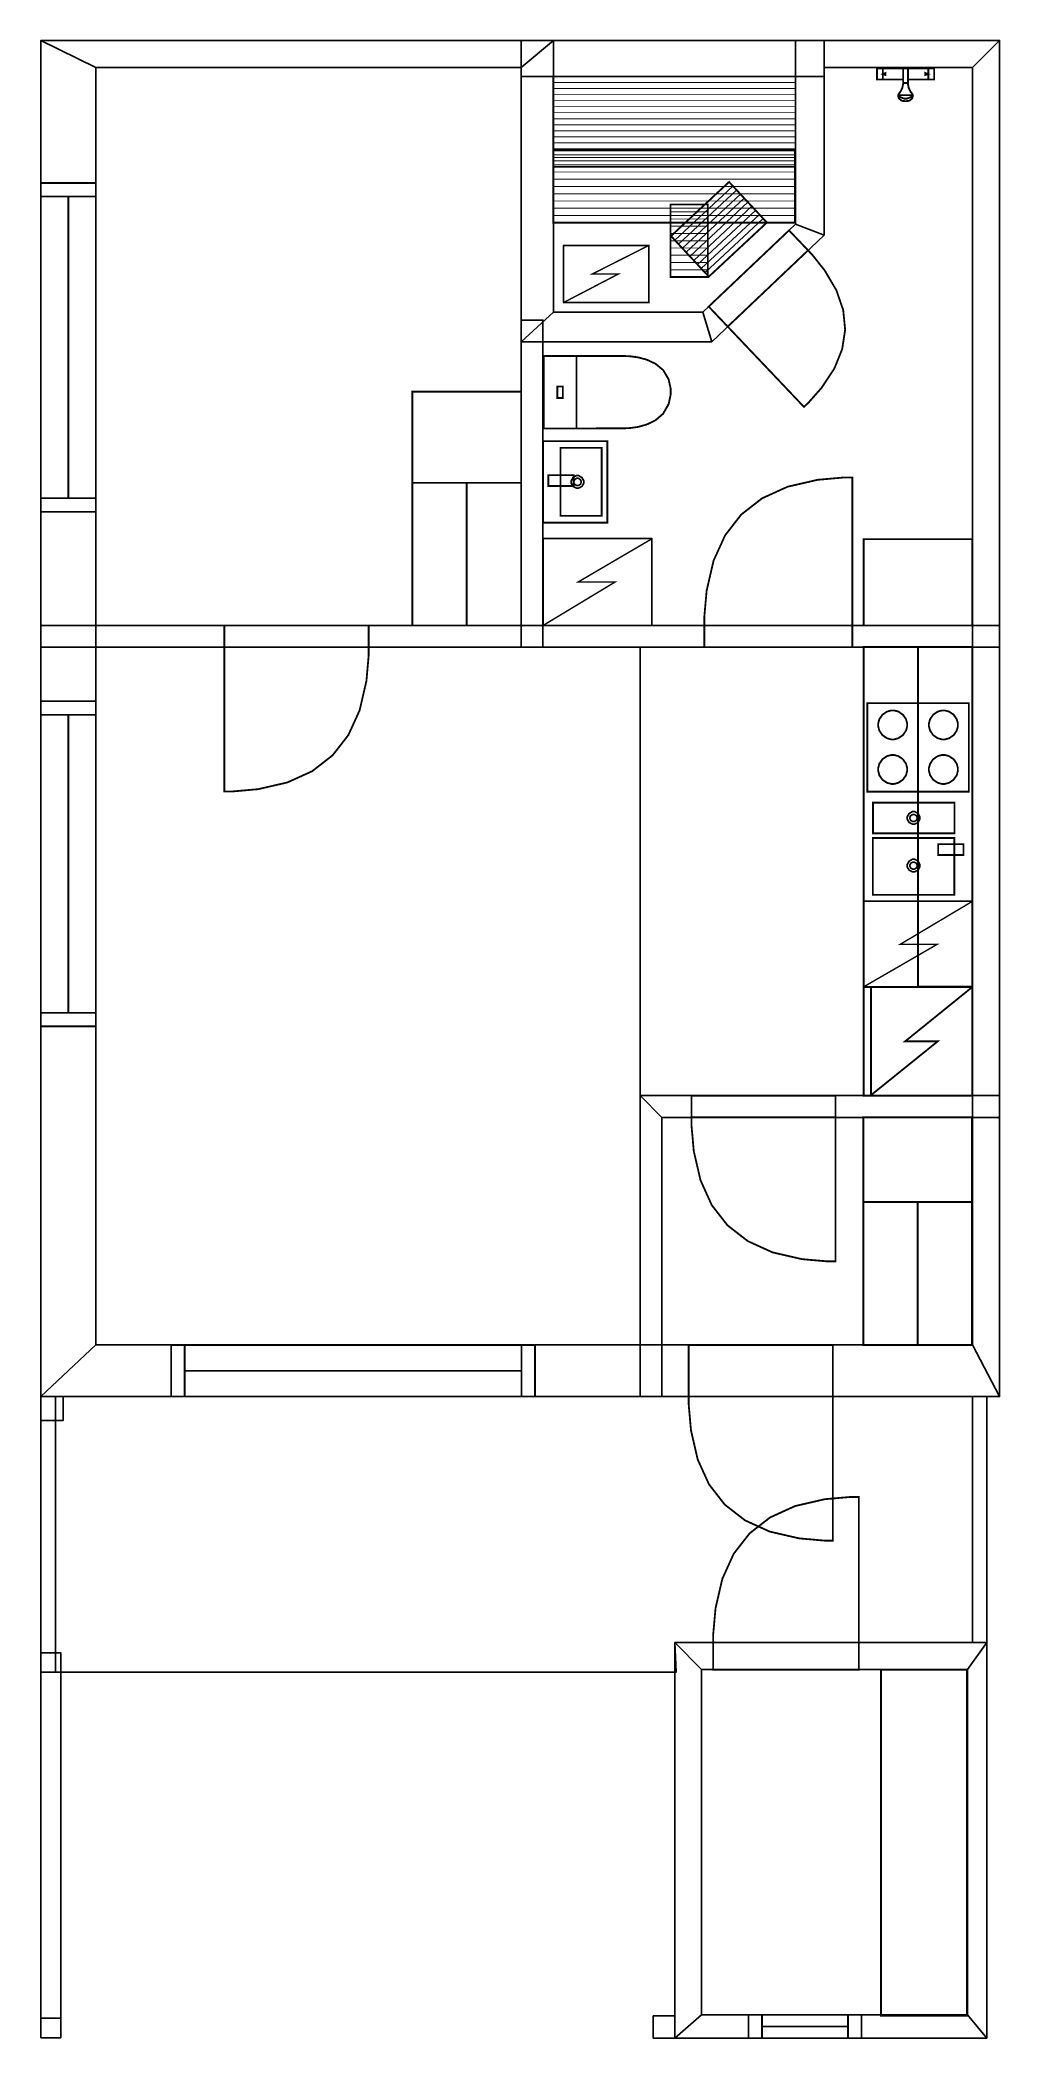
# Model space of a CAD drawing. Extents: x 0.6 to 6.2, y 0 to 11.5.
import ezdxf

# ---------------------------------------------------------------- set-up
doc = ezdxf.new("R2010")
doc.units = 0
doc.layers.get('0').update_dxf_attribs({"linetype": 'CONTINUOUS'})

msp = doc.modelspace()

# ---------------------------------------------------------------- linework, layer by layer
at = {"color": 0}
for points, const_width in [([(0.968533, 11.3417), (3.41461, 11.3417), (3.41461, 11.4979), (0.653212, 11.4979), (0.968533, 11.3417)], 0.002083), ([(0.968533, 3.99501), (0.968533, 11.3417), (0.653212, 11.4979), (0.653212, 3.69824), (0.968533, 3.99501)], 0.002083), ([(3.41461, 11.3417), (3.41461, 9.76454), (3.5995, 9.9344), (3.5995, 11.4979), (3.41461, 11.3417)], 0.002083), ([(3.41461, 11.4979), (5.15636, 11.4979), (5.15636, 11.2908), (3.41461, 11.2908), (3.41461, 11.4979)], 0.002083), ([(5.15636, 10.3782), (5.15636, 11.4979), (4.9924, 11.4979), (4.9924, 10.4415), (5.15636, 10.3782)], 0.002083), ([(5.15636, 11.3417), (6.00885, 11.3417), (6.1651, 11.4979), (5.15636, 11.4979), (5.15636, 11.3417)], 0.002083), ([(6.00885, 11.3417), (6.00885, 3.99501), (6.1651, 3.69824), (6.1651, 11.4979), (6.00885, 11.3417)], 0.002083), ([(3.5995, 11.29), (4.99138, 11.29), (4.99138, 10.7707), (3.5995, 10.7707), (3.5995, 11.29)], 0.010417), ([(5.46039, 11.3364), (5.49371, 11.3364), (5.49371, 11.2729), (5.46039, 11.2729), (5.46039, 11.3364)], 0.010417), ([(5.49371, 11.3041), (5.4969, 11.3054), (5.50657, 11.3092), (5.50933, 11.3104), (5.50933, 11.3104), (5.50933, 11.309), (5.50933, 11.3047), (5.50933, 11.3004), (5.50933, 11.2989), (5.50933, 11.2989), (5.50694, 11.2996), (5.49696, 11.303), (5.49371, 11.3041)], 0.010417), ([(5.49371, 11.3364), (5.61035, 11.3364), (5.61035, 11.2729), (5.49371, 11.2729), (5.49371, 11.3364)], 0.010417), ([(5.61035, 11.3364), (5.63851, 11.3364), (5.63851, 11.2531), (5.63146, 11.2531), (5.61561, 11.2531), (5.61035, 11.2531), (5.61035, 11.2739), (5.61035, 11.3208), (5.61035, 11.3364)], 0.010417), ([(5.63851, 11.3364), (5.75515, 11.3364), (5.75515, 11.2729), (5.63851, 11.2729), (5.63851, 11.3364)], 0.010417), ([(5.75413, 11.3041), (5.75087, 11.3054), (5.74121, 11.3092), (5.7385, 11.3104), (5.7385, 11.3104), (5.7385, 11.309), (5.7385, 11.3047), (5.7385, 11.3004), (5.7385, 11.2989), (5.7385, 11.2989), (5.74083, 11.2996), (5.75082, 11.303), (5.75413, 11.3041)], 0.010417), ([(5.75413, 11.3364), (5.78956, 11.3364), (5.78956, 11.2729), (5.75413, 11.2729), (5.75413, 11.3364)], 0.010417), ([(3.5995, 10.8661), (4.98785, 10.8661), (4.98785, 10.4494), (3.5995, 10.4494), (3.5995, 10.8661)], 0.010417), ([(0.653212, 10.6781), (0.968533, 10.6781), (0.968533, 8.78663), (0.653212, 8.78663), (0.653212, 10.6781)], 0.010417), ([(0.653212, 10.6781), (0.968533, 10.6781), (0.968533, 8.78663), (0.653212, 8.78663), (0.653212, 10.6781)], 0.010417), ([(4.27582, 10.3727), (4.60969, 10.684), (4.82742, 10.4505), (4.49354, 10.1392), (4.27582, 10.3727)], 0.010417), ([(4.2736, 10.554), (4.48757, 10.554), (4.48757, 10.1373), (4.2736, 10.1373), (4.2736, 10.554)], 0.010417), ([(4.50999, 9.76454), (5.15636, 10.3782), (4.9924, 10.4415), (4.45822, 9.9344), (4.50999, 9.76454)], 0.002083), ([(4.60211, 9.85189), (5.06396, 10.2904), (4.95458, 10.4055), (4.49274, 9.96713), (4.60211, 9.85189)], 0.010417), ([(4.60211, 9.85189), (5.06396, 10.2904), (4.95458, 10.4055), (4.49274, 9.96713), (4.60211, 9.85189)], 0.010417), ([(3.65836, 10.3189), (4.14839, 10.3189), (4.14839, 9.99024), (3.65836, 9.99024), (3.65836, 10.3189)], 0.008168), ([(5.06396, 10.2904), (5.08963, 10.2633), (5.15944, 10.1753), (5.22689, 10.0609), (5.26611, 9.94726), (5.27729, 9.83436), (5.26025, 9.72217), (5.21517, 9.61074), (5.14187, 9.50006), (5.06754, 9.41575), (5.04053, 9.39003), (4.60211, 9.85189), (5.06396, 10.2904)], 0.010417), ([(3.41461, 9.76454), (4.50999, 9.76454), (4.45822, 9.9344), (3.5995, 9.9344), (3.41461, 9.76454)], 0.002083), ([(3.41461, 9.88954), (3.53961, 9.88954), (3.53961, 8.00836), (3.41461, 8.00836), (3.41461, 9.88954)], 0.002083), ([(3.54486, 9.68261), (3.54486, 9.26606), (3.73215, 9.26606), (3.73215, 9.68261), (3.54486, 9.68261)], 0.010417), ([(4.00043, 9.68261), (4.00043, 9.68261), (4.01215, 9.68272), (4.04313, 9.6811), (4.08697, 9.67497), (4.13721, 9.66157), (4.18744, 9.63803), (4.23128, 9.60157), (4.26226, 9.54937), (4.27403, 9.49631), (4.27403, 9.47863), (4.27403, 9.46035), (4.26226, 9.40549), (4.23128, 9.3514), (4.18744, 9.31358), (4.13721, 9.28917), (4.08697, 9.27518), (4.04313, 9.26878), (4.01215, 9.26704), (4.00043, 9.26708), (4.00043, 9.26708), (3.73215, 9.26606), (3.73215, 9.68261), (4.00043, 9.68261)], 0.010417), ([(2.78901, 9.47775), (2.78901, 8.95296), (3.41401, 8.95296), (3.41401, 9.47775), (2.78901, 9.47775)], 0.010417), ([(3.62272, 9.50743), (3.62272, 9.44125), (3.65429, 9.44125), (3.65429, 9.50743), (3.62272, 9.50743)], 0.010417), ([(3.53965, 9.19347), (3.53965, 8.72401), (3.90994, 8.72401), (3.90994, 9.19347), (3.53965, 9.19347)], 0.010417), ([(3.64068, 9.1544), (3.64068, 8.76318), (3.87722, 8.76318), (3.87722, 9.1544), (3.64068, 9.1544)], 0.010417), ([(3.57047, 8.99772), (3.57047, 8.93522), (3.71631, 8.93522), (3.71631, 8.99772), (3.57047, 8.99772)], 0.010417), ([(3.73839, 8.99522), (3.74479, 8.99522), (3.76417, 8.9846), (3.77485, 8.96522), (3.77485, 8.95876), (3.77485, 8.95236), (3.76417, 8.933), (3.74479, 8.92231), (3.73839, 8.92231), (3.73193, 8.92231), (3.71257, 8.933), (3.70193, 8.95236), (3.70193, 8.95876), (3.70193, 8.96522), (3.71257, 8.9846), (3.73193, 8.99522), (3.73839, 8.99522)], 0.008333), ([(3.73839, 8.9796), (3.74203, 8.9796), (3.7531, 8.97353), (3.75922, 8.96246), (3.75922, 8.95876), (3.75922, 8.95514), (3.7531, 8.94407), (3.74203, 8.93793), (3.73839, 8.93793), (3.73469, 8.93793), (3.72364, 8.94407), (3.71756, 8.95514), (3.71756, 8.95876), (3.71756, 8.96246), (3.72364, 8.97353), (3.73469, 8.9796), (3.73839, 8.9796)], 0.008333), ([(4.4675, 8.13336), (4.4675, 8.18321), (4.48079, 8.33279), (4.52067, 8.50558), (4.58713, 8.65181), (4.68018, 8.77143), (4.79981, 8.86447), (4.94601, 8.93093), (5.11882, 8.97081), (5.26839, 8.9841), (5.31825, 8.9841), (5.31825, 8.13336), (4.4675, 8.13336)], 0.010417), ([(2.78901, 8.95296), (2.78901, 8.1334), (3.41401, 8.1334), (3.41401, 8.95296), (2.78901, 8.95296)], 0.010417), ([(3.54096, 8.63238), (3.54096, 8.13336), (4.16596, 8.13336), (4.16596, 8.63238), (3.54096, 8.63238)], 0.008317), ([(5.3839, 8.62972), (5.3839, 8.13336), (6.0089, 8.13336), (6.0089, 8.62972), (5.3839, 8.62972)], 0.010417), ([(0.653212, 8.13336), (6.1651, 8.13336), (6.1651, 8.00836), (0.653212, 8.00836), (0.653212, 8.13336)], 0.002083), ([(1.70801, 8.13336), (2.53771, 8.13336), (2.53771, 8.00836), (1.70801, 8.00836), (1.70801, 8.13336)], 0.010417), ([(1.70801, 8.13336), (2.53771, 8.13336), (2.53771, 8.00836), (1.70801, 8.00836), (1.70801, 8.13336)], 0.010417), ([(4.4675, 8.13336), (5.31825, 8.13336), (5.31825, 8.00836), (4.4675, 8.00836), (4.4675, 8.13336)], 0.010417), ([(4.4675, 8.13336), (5.31825, 8.13336), (5.31825, 8.00836), (4.4675, 8.00836), (4.4675, 8.13336)], 0.010417), ([(2.53771, 8.00836), (2.53771, 7.95975), (2.52474, 7.81392), (2.48583, 7.6454), (2.42101, 7.50276), (2.33024, 7.38613), (2.2136, 7.29536), (2.07096, 7.23053), (1.90246, 7.19163), (1.75662, 7.17865), (1.70801, 7.17865), (1.70801, 8.00836), (2.53771, 8.00836)], 0.010417), ([(5.3839, 8.00933), (5.3839, 6.0541), (6.0089, 6.0541), (6.0089, 8.00933), (5.3839, 8.00933)], 0.010417), ([(5.6964, 8.00836), (5.6964, 6.0561), (6.0089, 6.0561), (6.0089, 8.00836), (5.6964, 8.00836)], 0.010417), ([(0.653212, 7.69775), (0.968533, 7.69775), (0.968533, 5.82753), (0.653212, 5.82753), (0.653212, 7.69775)], 0.010417), ([(0.653212, 7.69775), (0.968533, 7.69775), (0.968533, 5.82753), (0.653212, 5.82753), (0.653212, 7.69775)], 0.010417), ([(5.40474, 7.68664), (5.40474, 7.17697), (5.98807, 7.17697), (5.98807, 7.68664), (5.40474, 7.68664)], 0.010417), ([(5.55057, 7.47781), (5.54243, 7.47781), (5.51812, 7.48438), (5.49164, 7.50222), (5.47374, 7.52869), (5.46724, 7.55306), (5.46724, 7.56114), (5.46724, 7.56928), (5.47374, 7.59358), (5.49164, 7.62007), (5.51812, 7.63797), (5.54243, 7.64447), (5.55057, 7.64447), (5.55865, 7.64447), (5.58296, 7.63797), (5.60949, 7.62007), (5.62733, 7.59358), (5.6339, 7.56928), (5.6339, 7.56114), (5.6339, 7.55306), (5.62733, 7.52869), (5.60949, 7.50222), (5.58296, 7.48438), (5.55865, 7.47781), (5.55057, 7.47781)], 0.010417), ([(5.84224, 7.47781), (5.8341, 7.47781), (5.80979, 7.48438), (5.78331, 7.50222), (5.7654, 7.52869), (5.7589, 7.55306), (5.7589, 7.56114), (5.7589, 7.56928), (5.7654, 7.59358), (5.78331, 7.62007), (5.80979, 7.63797), (5.8341, 7.64447), (5.84224, 7.64447), (5.85032, 7.64447), (5.87462, 7.63797), (5.90115, 7.62007), (5.919, 7.59358), (5.92557, 7.56928), (5.92557, 7.56114), (5.92557, 7.55306), (5.919, 7.52869), (5.90115, 7.50222), (5.87462, 7.48438), (5.85032, 7.47781), (5.84224, 7.47781)], 0.010417), ([(5.55057, 7.22168), (5.54243, 7.22168), (5.51812, 7.22825), (5.49164, 7.2461), (5.47374, 7.27263), (5.46724, 7.29693), (5.46724, 7.30501), (5.46724, 7.31315), (5.47374, 7.33746), (5.49164, 7.36393), (5.51812, 7.38183), (5.54243, 7.38835), (5.55057, 7.38835), (5.55865, 7.38835), (5.58296, 7.38183), (5.60949, 7.36393), (5.62733, 7.33746), (5.6339, 7.31315), (5.6339, 7.30501), (5.6339, 7.29693), (5.62733, 7.27263), (5.60949, 7.2461), (5.58296, 7.22825), (5.55865, 7.22168), (5.55057, 7.22168)], 0.010417), ([(5.84224, 7.22168), (5.8341, 7.22168), (5.80979, 7.22825), (5.78331, 7.2461), (5.7654, 7.27263), (5.7589, 7.29693), (5.7589, 7.30501), (5.7589, 7.31315), (5.7654, 7.33746), (5.78331, 7.36393), (5.80979, 7.38183), (5.8341, 7.38835), (5.84224, 7.38835), (5.85032, 7.38835), (5.87462, 7.38183), (5.90115, 7.36393), (5.919, 7.33746), (5.92557, 7.31315), (5.92557, 7.30501), (5.92557, 7.29693), (5.919, 7.27263), (5.90115, 7.2461), (5.87462, 7.22825), (5.85032, 7.22168), (5.84224, 7.22168)], 0.010417), ([(5.43701, 7.11436), (5.43701, 6.9375), (5.90576, 6.9375), (5.90576, 7.11436), (5.43701, 7.11436)], 0.010417), ([(5.67036, 6.98953), (5.6639, 6.98953), (5.64453, 7.00022), (5.6339, 7.01958), (5.6339, 7.02599), (5.6339, 7.03244), (5.64453, 7.05181), (5.6639, 7.06244), (5.67036, 7.06244), (5.67676, 7.06244), (5.69613, 7.05181), (5.70682, 7.03244), (5.70682, 7.02599), (5.70682, 7.01958), (5.69613, 7.00022), (5.67676, 6.98953), (5.67036, 6.98953)], 0.008333), ([(5.67036, 7.00515), (5.66667, 7.00515), (5.6556, 7.01129), (5.64953, 7.02235), (5.64953, 7.02599), (5.64953, 7.02968), (5.6556, 7.04075), (5.66667, 7.04682), (5.67036, 7.04682), (5.67399, 7.04682), (5.68506, 7.04075), (5.69119, 7.02968), (5.69119, 7.02599), (5.69119, 7.02235), (5.68506, 7.01129), (5.67399, 7.00515), (5.67036, 7.00515)], 0.008333), ([(5.43599, 6.91092), (5.43599, 6.58376), (5.90474, 6.58376), (5.90474, 6.91092), (5.43599, 6.91092)], 0.010417), ([(5.67036, 6.71533), (5.6639, 6.71533), (5.64453, 6.72601), (5.6339, 6.74539), (5.6339, 6.75179), (5.6339, 6.75825), (5.64453, 6.77761), (5.6639, 6.78825), (5.67036, 6.78825), (5.67676, 6.78825), (5.69613, 6.77761), (5.70682, 6.75825), (5.70682, 6.75179), (5.70682, 6.74539), (5.69613, 6.72601), (5.67676, 6.71533), (5.67036, 6.71533)], 0.008333), ([(5.81201, 6.87565), (5.81201, 6.81315), (5.95785, 6.81315), (5.95785, 6.87565), (5.81201, 6.87565)], 0.010417), ([(5.67036, 6.73096), (5.66667, 6.73096), (5.6556, 6.73708), (5.64953, 6.74815), (5.64953, 6.75179), (5.64953, 6.75549), (5.6556, 6.76654), (5.66667, 6.77263), (5.67036, 6.77263), (5.67399, 6.77263), (5.68506, 6.76654), (5.69119, 6.75549), (5.69119, 6.75179), (5.69119, 6.74815), (5.68506, 6.73708), (5.67399, 6.73096), (5.67036, 6.73096)], 0.008333), ([(5.3839, 6.5466), (5.3839, 6.0541), (6.0089, 6.0541), (6.0089, 6.5466), (5.3839, 6.5466)], 0.008208), ([(5.3839, 6.0541), (5.3839, 5.4291), (6.0089, 5.4291), (6.0089, 6.0541), (5.3839, 6.0541)], 0.010417), ([(5.3839, 6.0541), (5.3839, 5.4291), (5.42557, 5.4291), (5.42557, 6.0541), (5.3839, 6.0541)], 0.010417), ([(4.22396, 5.3041), (6.1651, 5.3041), (6.1651, 5.4291), (4.09896, 5.4291), (4.22396, 5.3041)], 0.002083), ([(4.22396, 3.69824), (4.22396, 5.3041), (4.09896, 5.4291), (4.09896, 3.69824), (4.22396, 3.69824)], 0.002083), ([(4.39404, 5.4291), (5.22228, 5.4291), (5.22228, 5.3041), (4.39404, 5.3041), (4.39404, 5.4291)], 0.010417), ([(4.39404, 5.4291), (5.22228, 5.4291), (5.22228, 5.3041), (4.39404, 5.3041), (4.39404, 5.4291)], 0.010417), ([(4.39404, 5.3041), (4.39404, 5.25558), (4.40696, 5.11003), (4.44581, 4.94179), (4.51047, 4.79943), (4.60107, 4.68294), (4.71756, 4.59233), (4.85992, 4.52767), (5.02815, 4.48882), (5.17372, 4.47586), (5.22228, 4.47586), (5.22228, 5.3041), (4.39404, 5.3041)], 0.010417), ([(5.38162, 5.3041), (5.38162, 4.81733), (6.00662, 4.81733), (6.00662, 5.3041), (5.38162, 5.3041)], 0.010417), ([(5.38162, 4.81728), (5.38162, 3.99436), (6.00662, 3.99436), (6.00662, 4.81728), (5.38162, 4.81728)], 0.010417), ([(6.00885, 3.99501), (0.968533, 3.99501), (0.653212, 3.69824), (6.1651, 3.69824), (6.00885, 3.99501)], 0.002083), ([(1.40186, 3.99501), (3.49408, 3.99501), (3.49408, 3.69824), (1.40186, 3.69824), (1.40186, 3.99501)], 0.010417), ([(1.40186, 3.99501), (3.49408, 3.99501), (3.49408, 3.69824), (1.40186, 3.69824), (1.40186, 3.99501)], 0.010417), ([(4.37793, 3.99501), (5.20628, 3.99501), (5.20628, 3.69824), (4.37793, 3.69824), (4.37793, 3.99501)], 0.010417), ([(4.37793, 3.99501), (5.20628, 3.99501), (5.20628, 3.69824), (4.37793, 3.69824), (4.37793, 3.99501)], 0.010417), ([(0.653212, 3.69824), (0.736546, 3.69824), (0.736546, 2.11262), (0.653212, 2.11262), (0.653212, 3.69824)], 0.002083), ([(0.736546, 3.69824), (0.736546, 2.11262), (4.30501, 2.11262), (4.29824, 2.28407), (6.00885, 2.28407), (6.00885, 3.69824), (0.736546, 3.69824)], 0.002083), ([(4.37793, 3.69824), (4.37793, 3.64974), (4.39085, 3.50412), (4.42969, 3.33589), (4.49436, 3.19353), (4.58496, 3.07704), (4.70144, 2.98643), (4.84386, 2.92176), (5.0121, 2.88292), (5.15771, 2.86996), (5.20628, 2.86996), (5.20628, 3.69824), (4.37793, 3.69824)], 0.010417), ([(6.00885, 3.69824), (6.09218, 3.69824), (6.09218, 2.28407), (6.00885, 2.28407), (6.00885, 3.69824)], 0.002083), ([(4.51888, 2.28407), (4.51888, 2.33311), (4.5319, 2.48025), (4.57113, 2.65022), (4.6365, 2.79411), (4.72808, 2.91178), (4.84576, 3.00331), (4.98958, 3.06868), (5.15956, 3.10792), (5.30669, 3.12099), (5.35574, 3.12099), (5.35574, 2.28407), (4.51888, 2.28407)], 0.010417), ([(6.09218, 2.28407), (4.29824, 2.28407), (4.45063, 2.12804), (5.97982, 2.12804), (6.09218, 2.28407)], 0.002083), ([(4.29824, 2.28407), (4.29824, 0.008681), (4.45063, 0.142958), (4.45063, 2.12804), (4.29824, 2.28407)], 0.002083), ([(4.51888, 2.28407), (5.35574, 2.28407), (5.35574, 2.12804), (4.51888, 2.12804), (4.51888, 2.28407)], 0.010417), ([(4.51888, 2.28407), (5.35574, 2.28407), (5.35574, 2.12804), (4.51888, 2.12804), (4.51888, 2.28407)], 0.010417), ([(6.09218, 0.008681), (6.09218, 2.28407), (5.97982, 2.12804), (5.97982, 0.142958), (6.09218, 0.008681)], 0.002083), ([(0.653212, 2.11262), (0.766982, 2.11262), (0.766982, 0.011176), (0.653212, 0.011176), (0.653212, 2.11262)], 0.002083), ([(5.48351, 2.12804), (5.48351, 0.137044), (5.97786, 0.137044), (5.97786, 2.12804), (5.48351, 2.12804)], 0.010417), ([(4.29824, 0.008681), (6.09218, 0.008681), (5.97982, 0.142958), (4.45063, 0.142958), (4.29824, 0.008681)], 0.002083), ([(4.72114, 0.142958), (5.37136, 0.142958), (5.37136, 0.008681), (4.72114, 0.008681), (4.72114, 0.142958)], 0.010417), ([(4.72114, 0.142958), (5.37136, 0.142958), (5.37136, 0.008681), (4.72114, 0.008681), (4.72114, 0.142958)], 0.010417)]:
    msp.add_lwpolyline(points, close=True, dxfattribs=dict(at, const_width=const_width))
for points in [[(0.968533, 3.99501), (0.968533, 11.3417), (0.653212, 11.4979), (0.653212, 3.69824), (0.968533, 3.99501)], [(0.968533, 11.3417), (3.41461, 11.3417), (3.41461, 11.4979), (0.653212, 11.4979), (0.968533, 11.3417)], [(3.41461, 11.3417), (3.41461, 9.76454), (3.5995, 9.9344), (3.5995, 11.4979), (3.41461, 11.3417)], [(3.41461, 11.4979), (5.15636, 11.4979), (5.15636, 11.2908), (3.41461, 11.2908), (3.41461, 11.4979)], [(5.15636, 10.3782), (5.15636, 11.4979), (4.9924, 11.4979), (4.9924, 10.4415), (5.15636, 10.3782)], [(5.15636, 11.3417), (6.00885, 11.3417), (6.1651, 11.4979), (5.15636, 11.4979), (5.15636, 11.3417)], [(6.00885, 11.3417), (6.00885, 3.99501), (6.1651, 3.69824), (6.1651, 11.4979), (6.00885, 11.3417)], [(4.50999, 9.76454), (5.15636, 10.3782), (4.9924, 10.4415), (4.45822, 9.9344), (4.50999, 9.76454)], [(3.41461, 9.76454), (4.50999, 9.76454), (4.45822, 9.9344), (3.5995, 9.9344), (3.41461, 9.76454)], [(3.41461, 9.88954), (3.53961, 9.88954), (3.53961, 8.00836), (3.41461, 8.00836), (3.41461, 9.88954)], [(0.653212, 8.13336), (6.1651, 8.13336), (6.1651, 8.00836), (0.653212, 8.00836), (0.653212, 8.13336)], [(4.22396, 3.69824), (4.22396, 5.3041), (4.09896, 5.4291), (4.09896, 3.69824), (4.22396, 3.69824)], [(4.22396, 5.3041), (6.1651, 5.3041), (6.1651, 5.4291), (4.09896, 5.4291), (4.22396, 5.3041)], [(6.00885, 3.99501), (0.968533, 3.99501), (0.653212, 3.69824), (6.1651, 3.69824), (6.00885, 3.99501)], [(0.653212, 3.69824), (0.780599, 3.69824), (0.780599, 3.55985), (0.653212, 3.55985), (0.653212, 3.69824)], [(0.653212, 2.22483), (0.766982, 2.22483), (0.766982, 2.11262), (0.653212, 2.11262), (0.653212, 2.22483)], [(6.09218, 2.28407), (4.29824, 2.28407), (4.45063, 2.12804), (5.97982, 2.12804), (6.09218, 2.28407)], [(4.29824, 2.28407), (4.29824, 0.008681), (4.45063, 0.142958), (4.45063, 2.12804), (4.29824, 2.28407)], [(6.09218, 0.008681), (6.09218, 2.28407), (5.97982, 2.12804), (5.97982, 0.142958), (6.09218, 0.008681)], [(0.653212, 0.123915), (0.766982, 0.123915), (0.766982, 0.011176), (0.653212, 0.011176), (0.653212, 0.123915)], [(4.17333, 0.136719), (4.29824, 0.136719), (4.29824, 0.008681), (4.17333, 0.008681), (4.17333, 0.136719)], [(4.29824, 0.008681), (6.09218, 0.008681), (5.97982, 0.142958), (4.45063, 0.142958), (4.29824, 0.008681)]]:
    msp.add_lwpolyline(points, close=True, dxfattribs=at)
at = {"color": 7, "const_width": 0.002083}
for points in [[(0.968533, 11.3417), (3.41461, 11.3417), (3.41461, 8.13336), (0.968533, 8.13336), (0.968533, 11.3417)], [(6.00885, 11.3417), (6.00885, 8.13336), (3.53961, 8.13336), (3.53961, 9.76454), (4.50999, 9.76454), (5.15636, 10.3782), (5.15636, 11.3417), (6.00885, 11.3417)], [(4.9924, 10.4415), (4.45822, 9.9344), (3.5995, 9.9344), (3.5995, 11.2908), (4.9924, 11.2908), (4.9924, 10.4415)], [(0.968533, 8.00836), (4.09896, 8.00836), (4.09896, 3.99501), (0.968533, 3.99501), (0.968533, 8.00836)], [(4.09896, 8.00836), (6.00885, 8.00836), (6.00885, 5.4291), (4.09896, 5.4291), (4.09896, 8.00836)], [(4.22396, 5.3041), (6.00885, 5.3041), (6.00885, 3.99501), (4.22396, 3.99501), (4.22396, 5.3041)], [(4.45063, 2.12804), (5.97982, 2.12804), (5.97982, 0.142958), (4.45063, 0.142958), (4.45063, 2.12804)]]:
    msp.add_lwpolyline(points, close=True, dxfattribs=at)
at = {"color": 7}
for points in [[(0.968533, 11.3417), (3.41461, 11.3417), (3.41461, 8.13336), (0.968533, 8.13336), (0.968533, 11.3417)], [(6.00885, 11.3417), (6.00885, 8.13336), (3.53961, 8.13336), (3.53961, 9.76454), (4.50999, 9.76454), (5.15636, 10.3782), (5.15636, 11.3417), (6.00885, 11.3417)], [(4.9924, 10.4415), (4.45822, 9.9344), (3.5995, 9.9344), (3.5995, 11.2908), (4.9924, 11.2908), (4.9924, 10.4415)], [(3.5995, 11.29), (4.99138, 11.29), (4.99138, 10.7707), (3.5995, 10.7707), (3.5995, 11.29)], [(5.46039, 11.3364), (5.49371, 11.3364), (5.49371, 11.2729), (5.46039, 11.2729), (5.46039, 11.3364)], [(5.49371, 11.3364), (5.61035, 11.3364), (5.61035, 11.2729), (5.49371, 11.2729), (5.49371, 11.3364)], [(5.49371, 11.3041), (5.4969, 11.3054), (5.50657, 11.3092), (5.50933, 11.3104), (5.50933, 11.3104), (5.50933, 11.309), (5.50933, 11.3047), (5.50933, 11.3004), (5.50933, 11.2989), (5.50933, 11.2989), (5.50694, 11.2996), (5.49696, 11.303), (5.49371, 11.3041)], [(5.61035, 11.3364), (5.63851, 11.3364), (5.63851, 11.2531), (5.63146, 11.2531), (5.61561, 11.2531), (5.61035, 11.2531), (5.61035, 11.2739), (5.61035, 11.3208), (5.61035, 11.3364)], [(5.63851, 11.3364), (5.75515, 11.3364), (5.75515, 11.2729), (5.63851, 11.2729), (5.63851, 11.3364)], [(5.75413, 11.3041), (5.75087, 11.3054), (5.74121, 11.3092), (5.7385, 11.3104), (5.7385, 11.3104), (5.7385, 11.309), (5.7385, 11.3047), (5.7385, 11.3004), (5.7385, 11.2989), (5.7385, 11.2989), (5.74083, 11.2996), (5.75082, 11.303), (5.75413, 11.3041)], [(5.75413, 11.3364), (5.78956, 11.3364), (5.78956, 11.2729), (5.75413, 11.2729), (5.75413, 11.3364)], [(5.61035, 11.2531), (5.61035, 11.2468), (5.60672, 11.2279), (5.59679, 11.2055), (5.59369, 11.201), (5.59261, 11.1995), (5.58247, 11.1849), (5.58225, 11.1833), (5.58171, 11.1805), (5.58589, 11.164), (5.60254, 11.151), (5.60829, 11.15), (5.6096, 11.1497), (5.6211, 11.1489), (5.62494, 11.1489), (5.62392, 11.1489), (5.62804, 11.1489), (5.63926, 11.1497), (5.64057, 11.15), (5.64626, 11.151), (5.66297, 11.164), (5.6671, 11.1805), (5.66661, 11.1833), (5.66635, 11.1849), (5.65619, 11.1995), (5.65517, 11.201), (5.65201, 11.2055), (5.64214, 11.2279), (5.63851, 11.2468), (5.63851, 11.2531)], [(5.58225, 11.1823), (5.58247, 11.1818), (5.59435, 11.1716), (5.61806, 11.1625), (5.62597, 11.1625), (5.63222, 11.1628), (5.65489, 11.172), (5.66607, 11.1818), (5.66661, 11.1823)], [(3.5995, 10.8661), (4.98785, 10.8661), (4.98785, 10.4494), (3.5995, 10.4494), (3.5995, 10.8661)], [(0.653212, 10.6781), (0.968533, 10.6781), (0.968533, 8.78663), (0.653212, 8.78663), (0.653212, 10.6781)], [(0.653212, 10.6781), (0.968533, 10.6781), (0.968533, 8.78663), (0.653212, 8.78663), (0.653212, 10.6781)], [(4.27582, 10.3727), (4.60969, 10.684), (4.82742, 10.4505), (4.49354, 10.1392), (4.27582, 10.3727)], [(4.29758, 10.3494), (4.6314, 10.6606)], [(4.31939, 10.326), (4.65321, 10.6373)], [(4.34115, 10.3027), (4.67497, 10.6139)], [(4.36296, 10.2793), (4.69678, 10.5906)], [(4.2736, 10.554), (4.48757, 10.554), (4.48757, 10.1373), (4.2736, 10.1373), (4.2736, 10.554)], [(4.38471, 10.256), (4.71853, 10.5672)], [(4.40647, 10.2326), (4.74029, 10.5439)], [(4.42828, 10.2092), (4.7621, 10.5206)], [(4.45003, 10.1859), (4.78386, 10.4972)], [(4.47185, 10.1625), (4.80567, 10.4738)], [(4.60211, 9.85189), (5.06396, 10.2904), (4.95458, 10.4055), (4.49274, 9.96713), (4.60211, 9.85189)], [(4.60211, 9.85189), (5.06396, 10.2904), (4.95458, 10.4055), (4.49274, 9.96713), (4.60211, 9.85189)], [(3.65836, 10.3189), (4.14839, 10.3189), (4.14839, 9.99024), (3.65836, 9.99024), (3.65836, 10.3189)], [(3.54486, 9.68261), (3.73215, 9.68261), (3.73215, 9.26606), (3.54486, 9.26606), (3.54486, 9.68261)], [(4.00043, 9.68261), (4.00043, 9.68261), (4.01215, 9.68272), (4.04313, 9.6811), (4.08697, 9.67497), (4.13721, 9.66157), (4.18744, 9.63803), (4.23128, 9.60157), (4.26226, 9.54937), (4.27403, 9.49631), (4.27403, 9.47863), (4.27403, 9.46035), (4.26226, 9.40549), (4.23128, 9.3514), (4.18744, 9.31358), (4.13721, 9.28917), (4.08697, 9.27518), (4.04313, 9.26878), (4.01215, 9.26704), (4.00043, 9.26708), (4.00043, 9.26708), (3.73215, 9.26606), (3.73215, 9.68261), (4.00043, 9.68261)], [(2.78901, 9.47775), (3.41401, 9.47775), (3.41401, 8.95296), (2.78901, 8.95296), (2.78901, 9.47775)], [(3.62272, 9.50743), (3.65429, 9.50743), (3.65429, 9.44125), (3.62272, 9.44125), (3.62272, 9.50743)], [(3.53965, 9.19347), (3.90994, 9.19347), (3.90994, 8.72401), (3.53965, 8.72401), (3.53965, 9.19347)], [(3.64068, 9.1544), (3.87722, 9.1544), (3.87722, 8.76318), (3.64068, 8.76318), (3.64068, 9.1544)], [(3.57047, 8.99772), (3.71631, 8.99772), (3.71631, 8.93522), (3.57047, 8.93522), (3.57047, 8.99772)], [(3.73839, 8.99522), (3.74479, 8.99522), (3.76417, 8.9846), (3.77485, 8.96522), (3.77485, 8.95876), (3.77485, 8.95236), (3.76417, 8.933), (3.74479, 8.92231), (3.73839, 8.92231), (3.73193, 8.92231), (3.71257, 8.933), (3.70193, 8.95236), (3.70193, 8.95876), (3.70193, 8.96522), (3.71257, 8.9846), (3.73193, 8.99522), (3.73839, 8.99522)], [(3.73839, 8.9796), (3.74203, 8.9796), (3.7531, 8.97353), (3.75922, 8.96246), (3.75922, 8.95876), (3.75922, 8.95514), (3.7531, 8.94407), (3.74203, 8.93793), (3.73839, 8.93793), (3.73469, 8.93793), (3.72364, 8.94407), (3.71756, 8.95514), (3.71756, 8.95876), (3.71756, 8.96246), (3.72364, 8.97353), (3.73469, 8.9796), (3.73839, 8.9796)], [(2.78901, 8.95296), (3.41401, 8.95296), (3.41401, 8.1334), (2.78901, 8.1334), (2.78901, 8.95296)], [(3.54096, 8.63238), (4.16596, 8.63238), (4.16596, 8.13336), (3.54096, 8.13336), (3.54096, 8.63238)], [(5.3839, 8.62972), (6.0089, 8.62972), (6.0089, 8.13336), (5.3839, 8.13336), (5.3839, 8.62972)], [(1.70801, 8.13336), (2.53771, 8.13336), (2.53771, 8.00836), (1.70801, 8.00836), (1.70801, 8.13336)], [(1.70801, 8.13336), (2.53771, 8.13336), (2.53771, 8.00836), (1.70801, 8.00836), (1.70801, 8.13336)], [(4.4675, 8.13336), (5.31825, 8.13336), (5.31825, 8.00836), (4.4675, 8.00836), (4.4675, 8.13336)], [(4.4675, 8.13336), (5.31825, 8.13336), (5.31825, 8.00836), (4.4675, 8.00836), (4.4675, 8.13336)], [(0.968533, 8.00836), (4.09896, 8.00836), (4.09896, 3.99501), (0.968533, 3.99501), (0.968533, 8.00836)], [(4.09896, 8.00836), (6.00885, 8.00836), (6.00885, 5.4291), (4.09896, 5.4291), (4.09896, 8.00836)], [(5.3839, 8.00933), (6.0089, 8.00933), (6.0089, 6.0541), (5.3839, 6.0541), (5.3839, 8.00933)], [(0.653212, 7.69775), (0.968533, 7.69775), (0.968533, 5.82753), (0.653212, 5.82753), (0.653212, 7.69775)], [(0.653212, 7.69775), (0.968533, 7.69775), (0.968533, 5.82753), (0.653212, 5.82753), (0.653212, 7.69775)], [(5.40474, 7.68664), (5.98807, 7.68664), (5.98807, 7.17697), (5.40474, 7.17697), (5.40474, 7.68664)], [(5.55057, 7.47781), (5.54243, 7.47781), (5.51812, 7.48438), (5.49164, 7.50222), (5.47374, 7.52869), (5.46724, 7.55306), (5.46724, 7.56114), (5.46724, 7.56928), (5.47374, 7.59358), (5.49164, 7.62007), (5.51812, 7.63797), (5.54243, 7.64447), (5.55057, 7.64447), (5.55865, 7.64447), (5.58296, 7.63797), (5.60949, 7.62007), (5.62733, 7.59358), (5.6339, 7.56928), (5.6339, 7.56114), (5.6339, 7.55306), (5.62733, 7.52869), (5.60949, 7.50222), (5.58296, 7.48438), (5.55865, 7.47781), (5.55057, 7.47781)], [(5.84224, 7.47781), (5.8341, 7.47781), (5.80979, 7.48438), (5.78331, 7.50222), (5.7654, 7.52869), (5.7589, 7.55306), (5.7589, 7.56114), (5.7589, 7.56928), (5.7654, 7.59358), (5.78331, 7.62007), (5.80979, 7.63797), (5.8341, 7.64447), (5.84224, 7.64447), (5.85032, 7.64447), (5.87462, 7.63797), (5.90115, 7.62007), (5.919, 7.59358), (5.92557, 7.56928), (5.92557, 7.56114), (5.92557, 7.55306), (5.919, 7.52869), (5.90115, 7.50222), (5.87462, 7.48438), (5.85032, 7.47781), (5.84224, 7.47781)], [(5.55057, 7.22168), (5.54243, 7.22168), (5.51812, 7.22825), (5.49164, 7.2461), (5.47374, 7.27263), (5.46724, 7.29693), (5.46724, 7.30501), (5.46724, 7.31315), (5.47374, 7.33746), (5.49164, 7.36393), (5.51812, 7.38183), (5.54243, 7.38835), (5.55057, 7.38835), (5.55865, 7.38835), (5.58296, 7.38183), (5.60949, 7.36393), (5.62733, 7.33746), (5.6339, 7.31315), (5.6339, 7.30501), (5.6339, 7.29693), (5.62733, 7.27263), (5.60949, 7.2461), (5.58296, 7.22825), (5.55865, 7.22168), (5.55057, 7.22168)], [(5.84224, 7.22168), (5.8341, 7.22168), (5.80979, 7.22825), (5.78331, 7.2461), (5.7654, 7.27263), (5.7589, 7.29693), (5.7589, 7.30501), (5.7589, 7.31315), (5.7654, 7.33746), (5.78331, 7.36393), (5.80979, 7.38183), (5.8341, 7.38835), (5.84224, 7.38835), (5.85032, 7.38835), (5.87462, 7.38183), (5.90115, 7.36393), (5.919, 7.33746), (5.92557, 7.31315), (5.92557, 7.30501), (5.92557, 7.29693), (5.919, 7.27263), (5.90115, 7.2461), (5.87462, 7.22825), (5.85032, 7.22168), (5.84224, 7.22168)], [(5.43701, 7.11436), (5.90576, 7.11436), (5.90576, 6.9375), (5.43701, 6.9375), (5.43701, 7.11436)], [(5.67036, 6.98953), (5.6639, 6.98953), (5.64453, 7.00022), (5.6339, 7.01958), (5.6339, 7.02599), (5.6339, 7.03244), (5.64453, 7.05181), (5.6639, 7.06244), (5.67036, 7.06244), (5.67676, 7.06244), (5.69613, 7.05181), (5.70682, 7.03244), (5.70682, 7.02599), (5.70682, 7.01958), (5.69613, 7.00022), (5.67676, 6.98953), (5.67036, 6.98953)], [(5.67036, 7.00515), (5.66667, 7.00515), (5.6556, 7.01129), (5.64953, 7.02235), (5.64953, 7.02599), (5.64953, 7.02968), (5.6556, 7.04075), (5.66667, 7.04682), (5.67036, 7.04682), (5.67399, 7.04682), (5.68506, 7.04075), (5.69119, 7.02968), (5.69119, 7.02599), (5.69119, 7.02235), (5.68506, 7.01129), (5.67399, 7.00515), (5.67036, 7.00515)], [(5.43599, 6.91092), (5.90474, 6.91092), (5.90474, 6.58376), (5.43599, 6.58376), (5.43599, 6.91092)], [(5.67036, 6.71533), (5.6639, 6.71533), (5.64453, 6.72601), (5.6339, 6.74539), (5.6339, 6.75179), (5.6339, 6.75825), (5.64453, 6.77761), (5.6639, 6.78825), (5.67036, 6.78825), (5.67676, 6.78825), (5.69613, 6.77761), (5.70682, 6.75825), (5.70682, 6.75179), (5.70682, 6.74539), (5.69613, 6.72601), (5.67676, 6.71533), (5.67036, 6.71533)], [(5.81201, 6.87565), (5.95785, 6.87565), (5.95785, 6.81315), (5.81201, 6.81315), (5.81201, 6.87565)], [(5.67036, 6.73096), (5.66667, 6.73096), (5.6556, 6.73708), (5.64953, 6.74815), (5.64953, 6.75179), (5.64953, 6.75549), (5.6556, 6.76654), (5.66667, 6.77263), (5.67036, 6.77263), (5.67399, 6.77263), (5.68506, 6.76654), (5.69119, 6.75549), (5.69119, 6.75179), (5.69119, 6.74815), (5.68506, 6.73708), (5.67399, 6.73096), (5.67036, 6.73096)], [(5.3839, 6.5466), (6.0089, 6.5466), (6.0089, 6.0541), (5.3839, 6.0541), (5.3839, 6.5466)], [(5.3839, 6.0541), (6.0089, 6.0541), (6.0089, 5.4291), (5.3839, 5.4291), (5.3839, 6.0541)], [(5.3839, 6.0541), (5.42557, 6.0541), (5.42557, 5.4291), (5.3839, 5.4291), (5.3839, 6.0541)], [(4.39404, 5.4291), (5.22228, 5.4291), (5.22228, 5.3041), (4.39404, 5.3041), (4.39404, 5.4291)], [(4.39404, 5.4291), (5.22228, 5.4291), (5.22228, 5.3041), (4.39404, 5.3041), (4.39404, 5.4291)], [(4.22396, 5.3041), (6.00885, 5.3041), (6.00885, 3.99501), (4.22396, 3.99501), (4.22396, 5.3041)], [(5.38162, 5.3041), (6.00662, 5.3041), (6.00662, 4.81733), (5.38162, 4.81733), (5.38162, 5.3041)], [(5.38162, 4.81728), (6.00662, 4.81728), (6.00662, 3.99436), (5.38162, 3.99436), (5.38162, 4.81728)], [(1.40186, 3.99501), (3.49408, 3.99501), (3.49408, 3.69824), (1.40186, 3.69824), (1.40186, 3.99501)], [(1.40186, 3.99501), (3.49408, 3.99501), (3.49408, 3.69824), (1.40186, 3.69824), (1.40186, 3.99501)], [(4.37793, 3.99501), (5.20628, 3.99501), (5.20628, 3.69824), (4.37793, 3.69824), (4.37793, 3.99501)], [(4.37793, 3.99501), (5.20628, 3.99501), (5.20628, 3.69824), (4.37793, 3.69824), (4.37793, 3.99501)], [(0.653212, 3.69824), (0.736546, 3.69824), (0.736546, 2.11262), (0.653212, 2.11262), (0.653212, 3.69824)], [(0.736546, 3.69824), (0.736546, 2.11262), (4.30501, 2.11262), (4.29824, 2.28407), (6.00885, 2.28407), (6.00885, 3.69824), (0.736546, 3.69824)], [(6.00885, 3.69824), (6.09218, 3.69824), (6.09218, 2.28407), (6.00885, 2.28407), (6.00885, 3.69824)], [(4.51888, 2.28407), (5.35574, 2.28407), (5.35574, 2.12804), (4.51888, 2.12804), (4.51888, 2.28407)], [(4.51888, 2.28407), (5.35574, 2.28407), (5.35574, 2.12804), (4.51888, 2.12804), (4.51888, 2.28407)], [(0.653212, 2.11262), (0.766982, 2.11262), (0.766982, 0.011176), (0.653212, 0.011176), (0.653212, 2.11262)], [(4.45063, 2.12804), (5.97982, 2.12804), (5.97982, 0.142958), (4.45063, 0.142958), (4.45063, 2.12804)], [(5.48351, 2.12804), (5.97786, 2.12804), (5.97786, 0.137044), (5.48351, 0.137044), (5.48351, 2.12804)], [(4.72114, 0.142958), (5.37136, 0.142958), (5.37136, 0.008681), (4.72114, 0.008681), (4.72114, 0.142958)], [(4.72114, 0.142958), (5.37136, 0.142958), (5.37136, 0.008681), (4.72114, 0.008681), (4.72114, 0.142958)]]:
    msp.add_lwpolyline(points, close=True, dxfattribs=at)
at = {"color": 253}
for points, const_width in [([(3.5995, 11.2553), (4.99138, 11.2553)], 0.005208), ([(3.5995, 11.2207), (4.99138, 11.2207)], 0.005208), ([(3.5995, 11.1861), (4.99138, 11.1861)], 0.005208), ([(3.5995, 11.1515), (4.99138, 11.1515)], 0.005208), ([(3.5995, 11.1169), (4.99138, 11.1169)], 0.005208), ([(3.5995, 11.0823), (4.99138, 11.0823)], 0.005208), ([(3.5995, 11.0476), (4.99138, 11.0476)], 0.005208), ([(3.5995, 11.013), (4.99138, 11.013)], 0.005208), ([(3.5995, 10.9783), (4.99138, 10.9783)], 0.005208), ([(3.5995, 10.9437), (4.99138, 10.9437)], 0.005208), ([(3.5995, 10.9091), (4.99138, 10.9091)], 0.005208), ([(3.5995, 10.8745), (4.99138, 10.8745)], 0.005208), ([(3.5995, 10.8399), (4.99138, 10.8399)], 0.005208), ([(3.5995, 10.8244), (4.98785, 10.8244)], 0.005208), ([(3.5995, 10.8053), (4.99138, 10.8053)], 0.005208), ([(3.5995, 10.7828), (4.98785, 10.7828)], 0.005208), ([(3.5995, 10.7411), (4.98785, 10.7411)], 0.005208), ([(3.5995, 10.6994), (4.98785, 10.6994)], 0.005208), ([(3.5995, 10.6578), (4.98785, 10.6578)], 0.005208), ([(3.5995, 10.6161), (4.98785, 10.6161)], 0.005208), ([(4.29758, 10.3494), (4.6314, 10.6606)], 0.005209), ([(4.31939, 10.326), (4.65321, 10.6373)], 0.005209), ([(4.34115, 10.3027), (4.67497, 10.6139)], 0.005209), ([(4.36296, 10.2793), (4.69678, 10.5906)], 0.005209), ([(3.5995, 10.5744), (4.98785, 10.5744)], 0.005208), ([(3.5995, 10.5328), (4.98785, 10.5328)], 0.005208), ([(3.5995, 10.4911), (4.98785, 10.4911)], 0.005208), ([(4.2736, 10.5123), (4.48757, 10.5123)], 0.005208), ([(4.2736, 10.4707), (4.48757, 10.4707)], 0.005208), ([(4.38471, 10.256), (4.71853, 10.5672)], 0.005209), ([(4.40647, 10.2326), (4.74029, 10.5439)], 0.005209), ([(4.42828, 10.2092), (4.7621, 10.5206)], 0.005209), ([(4.45003, 10.1859), (4.78386, 10.4972)], 0.005209), ([(4.47185, 10.1625), (4.80567, 10.4738)], 0.005209), ([(4.2736, 10.429), (4.48757, 10.429)], 0.005208), ([(4.2736, 10.3873), (4.48757, 10.3873)], 0.005208), ([(4.2736, 10.3457), (4.48757, 10.3457)], 0.005208), ([(4.2736, 10.304), (4.48757, 10.304)], 0.005208), ([(4.2736, 10.2623), (4.48757, 10.2623)], 0.005208), ([(4.2736, 10.2207), (4.48757, 10.2207)], 0.005208), ([(4.2736, 10.179), (4.48757, 10.179)], 0.005208), ([(3.10151, 8.95296), (3.10151, 8.13336)], 0.010417), ([(5.69412, 4.81728), (5.69412, 3.99442)], 0.010417)]:
    msp.add_lwpolyline(points, dxfattribs=dict(at, const_width=const_width))
at = {"color": 0}
for points, const_width in [([(5.61035, 11.2531), (5.61035, 11.2468), (5.60672, 11.2279), (5.59679, 11.2055), (5.59369, 11.201), (5.59261, 11.1995), (5.58247, 11.1849), (5.58225, 11.1833), (5.58171, 11.1805), (5.58589, 11.164), (5.60254, 11.151), (5.60829, 11.15), (5.6096, 11.1497), (5.6211, 11.1489), (5.62494, 11.1489), (5.62392, 11.1489), (5.62804, 11.1489), (5.63926, 11.1497), (5.64057, 11.15), (5.64626, 11.151), (5.66297, 11.164), (5.6671, 11.1805), (5.66661, 11.1833), (5.66635, 11.1849), (5.65619, 11.1995), (5.65517, 11.201), (5.65201, 11.2055), (5.64214, 11.2279), (5.63851, 11.2468), (5.63851, 11.2531)], 0.010417), ([(5.58225, 11.1823), (5.58247, 11.1818), (5.59435, 11.1716), (5.61806, 11.1625), (5.62597, 11.1625), (5.63222, 11.1628), (5.65489, 11.172), (5.66607, 11.1818), (5.66661, 11.1823)], 0.010417), ([(0.968533, 10.5999), (0.653212, 10.5999)], 0.010417), ([(0.810872, 8.86475), (0.810872, 10.5999)], 0.010417), ([(4.14839, 10.3189), (3.82417, 10.1546), (3.97364, 10.1546), (3.65836, 9.99024)], 0.008168), ([(0.968533, 8.86475), (0.653212, 8.86475)], 0.010417), ([(3.54096, 8.13336), (3.95551, 8.38368), (3.743, 8.38368), (4.16596, 8.63151)], 0.008317), ([(0.968533, 7.61962), (0.653212, 7.61962)], 0.010417), ([(0.810872, 5.90565), (0.810872, 7.61962)], 0.010417), ([(6.0089, 6.5466), (5.59429, 6.29953), (5.80681, 6.29953), (5.3839, 6.0549)], 0.008208), ([(6.0089, 6.0541), (5.62244, 5.7416), (5.80994, 5.7416), (5.42242, 5.4291)], 0.010417), ([(0.968533, 5.90565), (0.653212, 5.90565)], 0.010417), ([(1.47999, 3.99501), (1.47999, 3.69824)], 0.010417), ([(3.41596, 3.99501), (3.41596, 3.69824)], 0.010417), ([(3.41596, 3.84663), (1.47999, 3.84663)], 0.010417), ([(4.79926, 0.008681), (4.79926, 0.142958)], 0.010417), ([(5.29324, 0.008681), (5.29324, 0.142958)], 0.010417), ([(4.79926, 0.075792), (5.29324, 0.075792)], 0.010417)]:
    msp.add_lwpolyline(points, dxfattribs=dict(at, const_width=const_width))

doc.saveas('drawing.dxf')
